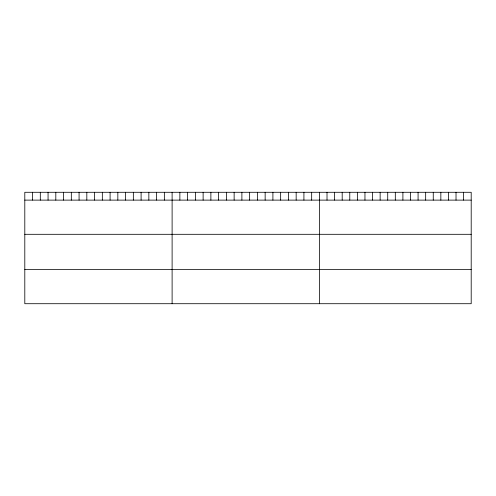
<?xml version="1.0" encoding="UTF-8"?>
<svg xmlns="http://www.w3.org/2000/svg" width="496" height="496" viewBox="0 0 496 496"><rect width="100%" height="100%" fill="white"/><g stroke="black" fill="none" stroke-linecap="round" stroke-linejoin="round"><path stroke-width="0.74" d="M471.2 200.117L471.2 303.713L24.8 303.713L24.8 192.287L471.2 192.287L471.2 200.117L24.8 200.117M24.8 234.304L471.2 234.304M24.8 269.526L471.2 269.526M463.611 192.287L463.611 200.117M456.022 192.287L456.022 200.117M448.434 192.287L448.434 200.117M440.845 192.287L440.845 200.117M433.256 192.287L433.256 200.117M425.667 192.287L425.667 200.117M418.078 192.287L418.078 200.117M410.49 192.287L410.49 200.117M402.901 192.287L402.901 200.117M395.312 192.287L395.312 200.117M387.723 192.287L387.723 200.117M380.134 192.287L380.134 200.117M372.546 192.287L372.546 200.117M364.957 192.287L364.957 200.117M357.368 192.287L357.368 200.117M349.779 192.287L349.779 200.117M342.19 192.287L342.19 200.117M334.602 192.287L334.602 200.117M327.013 192.287L327.013 200.117M319.424 192.287L319.424 303.713M311.668 192.287L311.668 200.117M303.918 192.287L303.918 200.117M296.162 192.287L296.162 200.117M288.412 192.287L288.412 200.117M280.655 192.287L280.655 200.117M272.905 192.287L272.905 200.117M265.149 192.287L265.149 200.117M257.399 192.287L257.399 200.117M249.643 192.287L249.643 200.117M241.893 192.287L241.893 200.117M234.137 192.287L234.137 200.117M226.387 192.287L226.387 200.117M218.631 192.287L218.631 200.117M210.881 192.287L210.881 200.117M203.124 192.287L203.124 200.117M195.374 192.287L195.374 200.117M187.618 192.287L187.618 200.117M179.868 192.287L179.868 200.117M172.112 192.287L172.112 303.713M164.356 192.287L164.356 200.117M156.606 192.287L156.606 200.117M148.85 192.287L148.85 200.117M141.1 192.287L141.1 200.117M133.343 192.287L133.343 200.117M125.593 192.287L125.593 200.117M117.837 192.287L117.837 200.117M110.087 192.287L110.087 200.117M102.331 192.287L102.331 200.117M94.581 192.287L94.581 200.117M86.825 192.287L86.825 200.117M79.075 192.287L79.075 200.117M71.319 192.287L71.319 200.117M63.569 192.287L63.569 200.117M55.812 192.287L55.812 200.117M48.062 192.287L48.062 200.117M40.306 192.287L40.306 200.117M32.556 192.287L32.556 200.117"/></g></svg>
